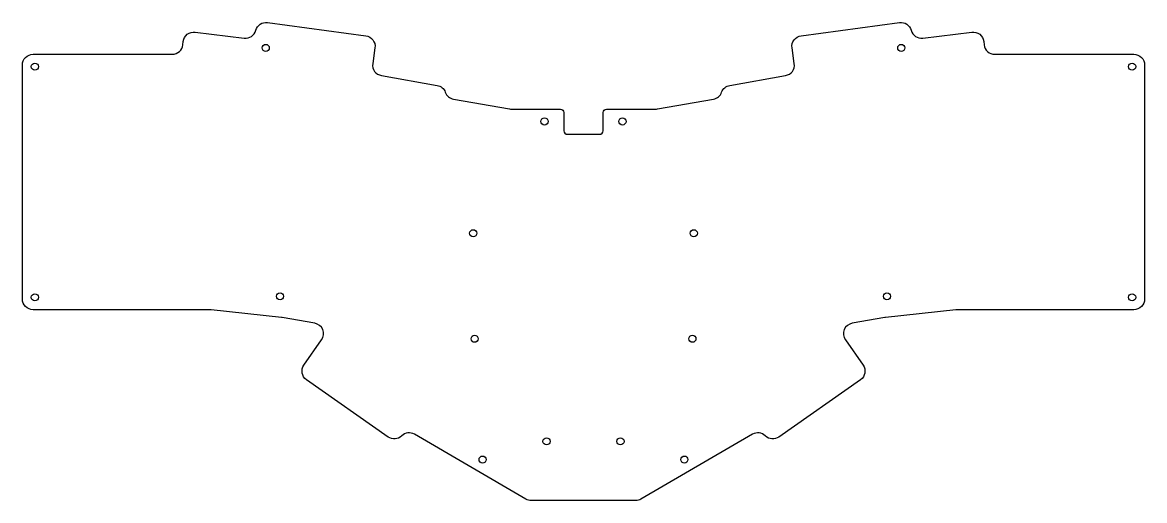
# Model space of a CAD drawing. Header units: millimetres. Extents: x -54 to 263, y 16 to 151.
import ezdxf

# ---------------------------------------------------------------- set-up
doc = ezdxf.new("R2010")
doc.units = ezdxf.units.MM
doc.layers.get('0').update_dxf_attribs({"linetype": 'CONTINUOUS'})

msp = doc.modelspace()

# ---------------------------------------------------------------- linework, layer by layer
msp.add_lwpolyline([(98.22, 126.19, -0.414214), (99.22, 125.19), (99.22, 120.08, 0.414214), (100.22, 119.08), (109.27, 119.08, 0.414214), (110.27, 120.08), (110.27, 125.19, -0.414214), (111.27, 126.19), (125.07, 126.19, 0.043648), (125.59, 126.23), (141.41, 129.02, 0.268074), (143.71, 130.95, -0.268093), (146.01, 132.88), (161.74, 135.65, 0.404033), (164.19, 139.02), (163.56, 143.48, -0.415777), (166.13, 146.87), (193.88, 150.61, -0.377183), (197.18, 148.42, 0.373757), (200.44, 146.22), (214.27, 147.92, -0.414245), (217.62, 145.3), (217.74, 144.31, 0.378894), (220.72, 141.67), (259.99, 141.67, -0.414214), (262.99, 138.67), (262.99, 72.57, -0.414214), (259.99, 69.57), (210.11, 69.57, 0.02701), (209.78, 69.56), (189.94, 67.4, 0.016601), (189.74, 67.38), (180.54, 65.75, 0.548642), (178.6, 61.08), (183.59, 53.95, -0.414189), (182.86, 49.77), (159.84, 33.65, -0.360725), (156.02, 33.96, 0.337103), (152.41, 34.41), (120.96, 16.12, -0.132432), (119.45, 15.72), (90.03, 15.72, -0.132432), (88.52, 16.12), (57.07, 34.41, 0.337103), (53.47, 33.96, -0.360725), (49.65, 33.65), (26.63, 49.77, -0.414189), (25.89, 53.95), (30.88, 61.08, 0.548642), (28.94, 65.75), (19.74, 67.38, 0.016601), (19.54, 67.4), (-0.3, 69.56, 0.02701), (-0.62, 69.57), (-50.51, 69.57, -0.414214), (-53.51, 72.57), (-53.51, 138.67, -0.414214), (-50.51, 141.67), (-11.23, 141.67, 0.378894), (-8.26, 144.31), (-8.13, 145.3, -0.414245), (-4.79, 147.92), (9.04, 146.22, 0.373757), (12.3, 148.42, -0.377183), (15.6, 150.61), (43.35, 146.87, -0.415777), (45.92, 143.48), (45.29, 139.02, 0.404033), (47.74, 135.65), (63.47, 132.88, -0.268093), (65.77, 130.95, 0.268074), (68.07, 129.02), (83.89, 126.23, 0.043648), (84.41, 126.19)], format="xyb", close=True)
for centre in [(15.12, 143.46), (194.37, 143.46), (-50.01, 138.17), (259.49, 138.17), (93.74, 122.69), (115.74, 122.69), (73.63, 91.15), (135.85, 91.15), (-50.01, 73.07), (19.14, 73.35), (190.34, 73.35), (259.49, 73.07), (74.03, 61.38), (135.46, 61.38), (94.31, 32.42), (115.17, 32.42), (76.28, 27.29), (133.2, 27.29)]:
    msp.add_circle(centre, 1)

doc.saveas('drawing.dxf')
